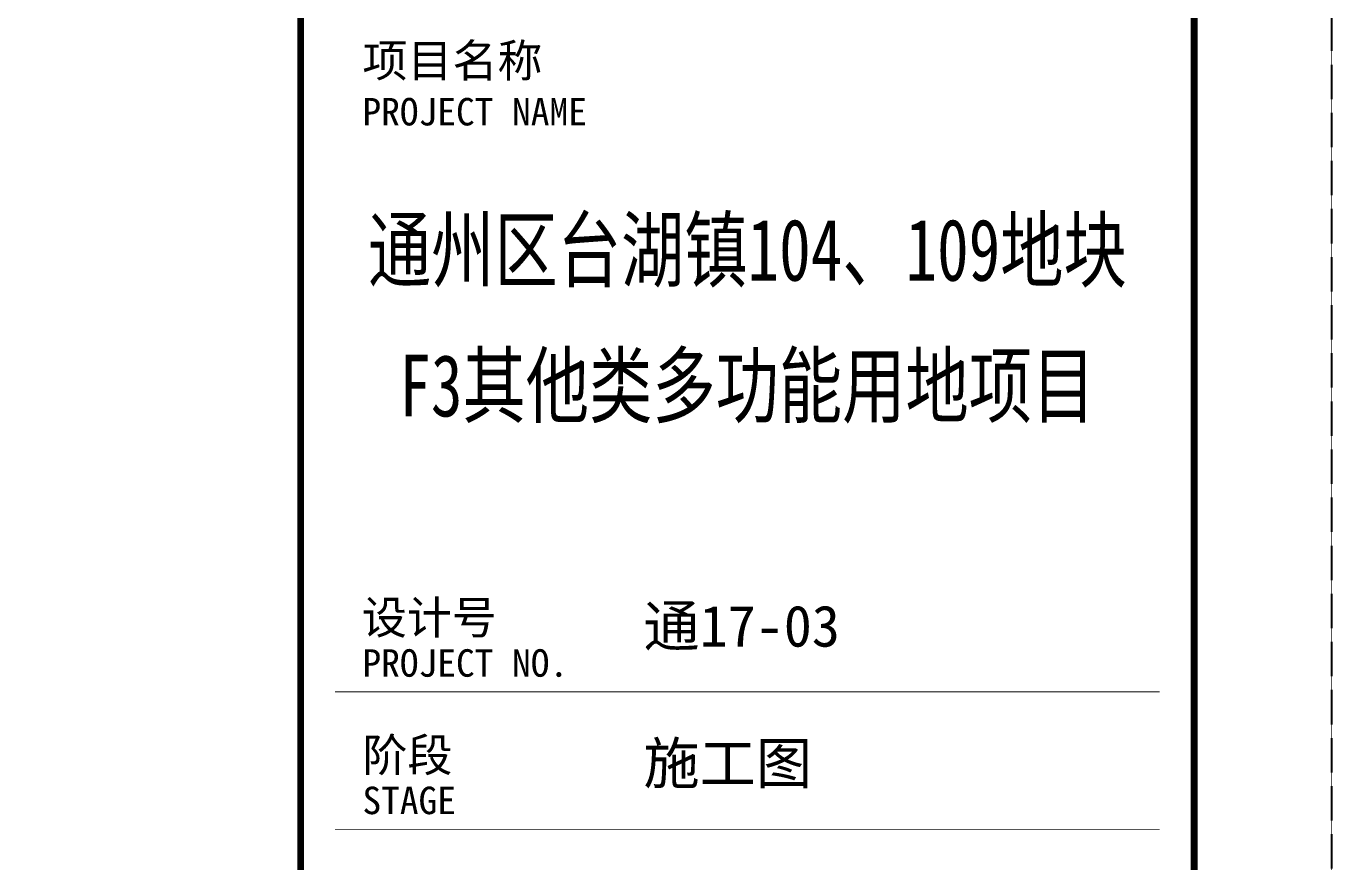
# Model space of a CAD drawing. Extents: x -67167 to 417929, y -86205 to 407116.
# Drawn here: x 148111 to 157610, y 339283 to 345365 of the extents above; entities that cross this region are included whole.
import ezdxf
from ezdxf.enums import TextEntityAlignment as Align

# ---------------------------------------------------------------- set-up
doc = ezdxf.new("R2010")
doc.units = 0
doc.header["$LTSCALE"] = 1000
doc.linetypes.add('DASH', pattern=[0.35, 0.25, -0.1])
doc.layers.add('s-beam', color=4, linetype='DASH')
doc.styles.add('图签信息$0$华文细黑', font='STXIHEI.TTF', dxfattribs={"height": 10})

# ---------------------------------------------------------------- blocks, each defined once
blk = doc.blocks.new('图框-A1')
for points, const_width in [([(0, 0), (841, 0), (841, 594), (0, 594)], 0.05), ([(766, 584), (25, 584), (25, 10), (766, 10)], 0.5)]:
    blk.add_lwpolyline(points, close=True, dxfattribs=dict(const_width=const_width))
blk = doc.blocks.new('图签信息')
at = {"const_width": 0.5}
blk.add_lwpolyline([(-65, 0), (0, 0), (0, 500.5), (-65, 500.5)], close=True, dxfattribs=at)
at = {"const_width": 0.05}
for points in [[(-62.5, 450.865), (-2.5, 450.865)], [(-62.5, 440.865), (-2.5, 440.865)]]:
    blk.add_lwpolyline(points, dxfattribs=at)
at = {"style": '图签信息$0$华文细黑'}
for s, height, p in [('项目名称', 2.4, (-60.5, 498.003)), ('PROJECT NAME', 2, (-60.5, 494.079)), ('设计号', 2.4, (-60.545, 457.479)), ('PROJECT NO.', 2, (-60.5, 453.965)), ('阶段', 2.4, (-60.5, 447.469)), ('STAGE', 2, (-60.5, 443.965))]:
    blk.add_text(s, height=height, dxfattribs=at).set_placement(p, align=Align.TOP_LEFT)
at = {"color": 4, "style": '图签信息$0$华文细黑', "width": 0.75}
for s, p in [('通州区台湖镇104、109地块', (-32.5, 480.778)), ('F3其他类多功能用地项目', (-32.5, 470.905))]:
    blk.add_text(s, height=4.5, dxfattribs=at).set_placement(p, align=Align.CENTER)
at = {"color": 4, "ltscale": 0.001, "char_height": 3, "width": 58.48948, "attachment_point": 4, "style": '图签信息$0$华文细黑'}
for s, insert in [('通17-03', (-40.062, 455.511)), ('施工图', (-40.062, 445.511))]:
    blk.add_mtext(s, dxfattribs=dict(at, insert=insert))
blk = doc.blocks.new('图签-A1')
at = {"color": 2}
blk.add_blockref('图签信息', (0, 0), dxfattribs=at)

msp = doc.modelspace()

# ---------------------------------------------------------------- linework, layer by layer
at = {"layer": 's-beam'}
msp.add_lwpolyline([(73507.759, 353834.23), (157607.759, 353834.231), (157607.759, 294434.231), (73507.759, 294434.23)], close=True, dxfattribs=at)

# ---------------------------------------------------------------- block references
at = {"xscale": 99.99999999999999, "yscale": 99.99999999999999, "zscale": 99.99999999999999, "rotation": 6.766459210986319e-07}
msp.add_blockref('图框-A1', (73507.759, 294434.23), dxfattribs=at)
at = {"xscale": 100, "yscale": 100, "zscale": 100}
msp.add_blockref('图签-A1', (156607.759, 295434.23), dxfattribs=at)

doc.saveas('drawing.dxf')
